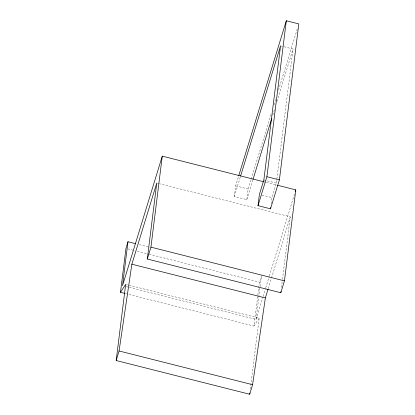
<?xml version="1.0" encoding="UTF-8"?>
<svg xmlns="http://www.w3.org/2000/svg" width="415" height="415" viewBox="0 0 415 415"><rect width="100%" height="100%" fill="white"/><g stroke="black" fill="none" stroke-linecap="round" stroke-linejoin="round"><path stroke-width="0.31" stroke-dasharray="2.08 1.56" d="M252.88 179.897L246.816 199.651L234.314 196.492L235.637 185.858L238.485 176.583M246.816 199.651L248.139 189.017L250.987 179.742M125.496 293.581L253.996 326.04L259.468 282.117L261.507 275.472M129.413 287.413L256.034 319.4L261.424 276.11M271.13 203.822L271.908 197.571L276.349 183.103L293.052 49.012L280.556 45.858M250.333 389.13L259.183 318.098L126.295 284.529M281.453 287.637L282.408 279.975M282.485 279.337L290.277 216.796L159.894 183.866M234.314 196.492L240.378 176.738M251.174 179.124L271.296 113.575M273.952 104.917L276.042 98.111M278.507 90.076L297.68 27.618M272.774 115.074L274.481 109.513M276.945 101.488L293.052 49.012M256.034 319.4L262.882 297.088M263.074 296.466L265.548 288.409M265.735 287.792L269.159 276.634M269.351 276.017L294.65 193.592M268.225 288.638L271.265 278.73M271.457 278.112L290.277 216.796M253.996 326.04L259.183 318.098M263.852 179.944L276.349 183.103M263.826 181.796L265.704 182.273M266.331 182.429L276.987 185.121M235.637 185.858L248.139 189.017M261.912 195.05L271.908 197.571M157.389 183.233L159.267 183.705M139.274 244.601L149.929 247.293M127.83 248.865L133.474 250.292M137.235 251.241L148.518 254.094M149.146 254.25L259.468 282.117M126.279 286.625L128.79 287.258"/><path stroke-width="0.62" d="M124.868 293.426L120.48 292.316L125.953 248.393L127.991 241.748L135.513 243.652M127.991 241.748L122.518 285.676L162.275 156.149L263.826 181.796M268.033 289.255L265.372 297.929L252.59 384.695L249.695 394.25L116.179 360.526L125.667 284.374L120.48 292.316M277.614 185.282L295.791 189.873L284.457 280.877L280.815 292.741L147.299 259.017L156.761 183.072L131.856 264.205L119.074 350.971L116.179 360.526M147.299 259.017L150.941 247.153L162.275 156.149M238.677 175.965L286.319 20.75L298.821 23.909L279.394 179.882L270.507 208.823L258.011 205.664L259.411 194.417L263.852 179.944L280.556 45.858L240.57 176.121M258.011 205.664L266.892 176.723L286.319 20.75M270.507 208.823L270.663 207.573M249.695 394.25L249.856 392.969M280.815 292.741L280.976 291.465M253.067 179.28L271.638 118.778M295.221 191.73L295.791 189.873M266.892 176.723L279.394 179.882M150.941 247.153L284.457 280.877M131.856 264.205L265.372 297.929M119.074 350.971L252.59 384.695"/></g></svg>
